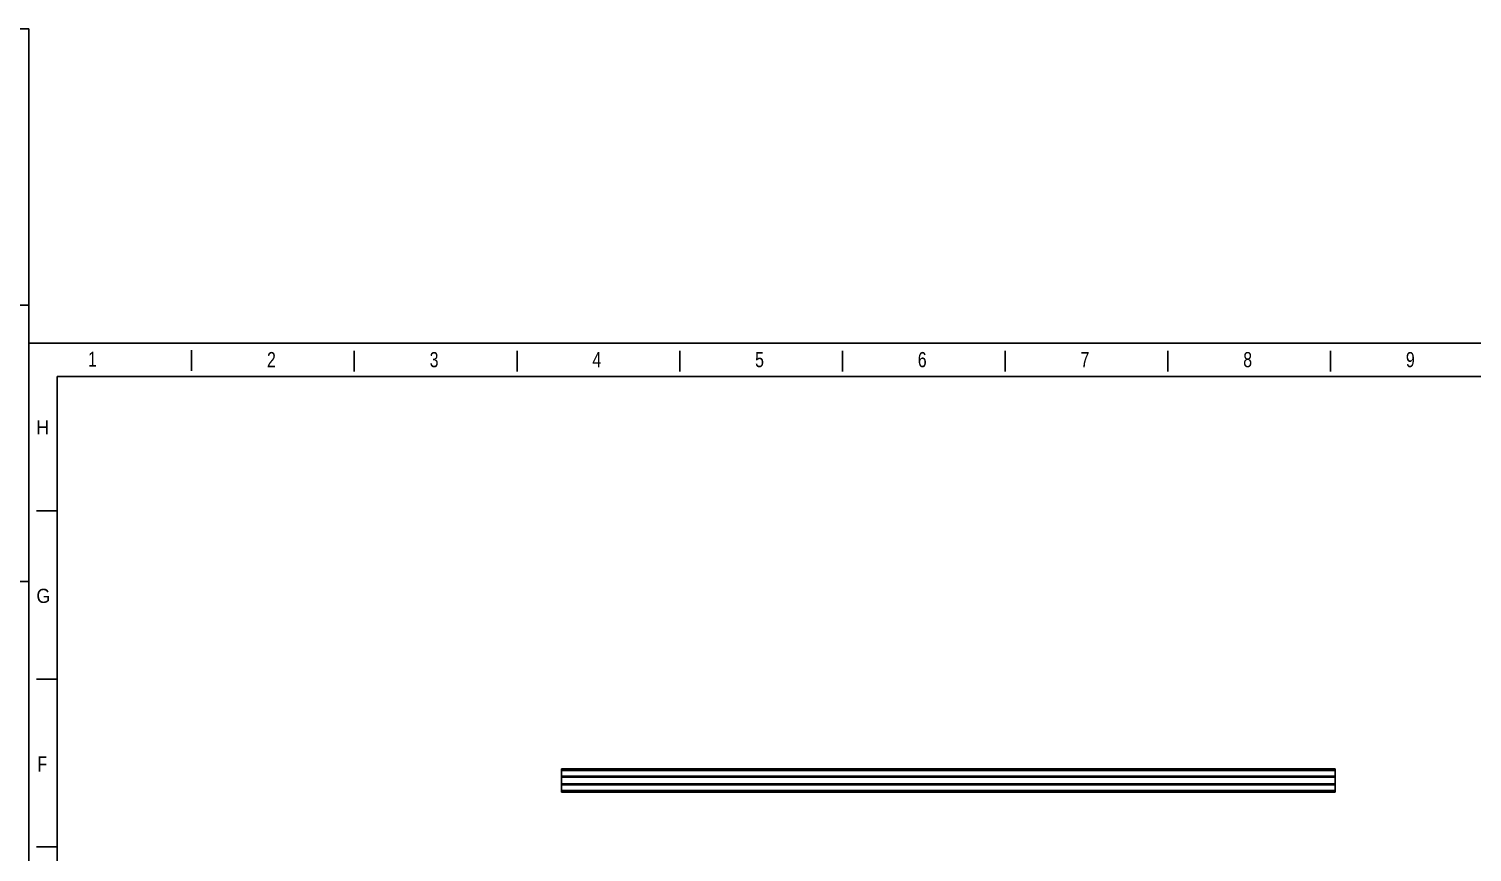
# Model space of a CAD drawing. Header units: millimetres. Extents: x 3299 to 14264, y 1863 to 5555.
# Drawn here: x 5295 to 6525, y 2574 to 3275 of the extents above; entities that cross this region are included whole.
import ezdxf

# ---------------------------------------------------------------- set-up
doc = ezdxf.new("R2010")
doc.units = ezdxf.units.MM
doc.layers.add('图框', color=7, linetype='Continuous')
doc.layers.add('细实线', color=7, linetype='Continuous', lineweight=18)
doc.styles.add('CKSTANDARD', font='arial.ttf')
doc.styles.add('Roamns', font='romans.shx')

# ---------------------------------------------------------------- blocks, each defined once
blk = doc.blocks.new('standard template')
for p, q in [((3074, 30739), (3074, 30336)), ((6246, 30728), (6246, 30325)), ((9418, 30728), (9418, 30325)), ((12589, 30728), (12589, 30325)), ((15761, 30728), (15761, 30325)), ((18933, 30728), (18933, 30325)), ((22104, 30728), (22104, 30325)), ((25276, 30728), (25276, 30325)), ((456, 27607), (54, 27607)), ((456, 24334), (54, 24334)), ((456, 21062), (54, 21062))]:
    blk.add_line(p, q)
blk.add_lwpolyline([(37963, 4700), (-97, 4700), (-97, 30879), (37963, 30879)], close=True)
at = {"color": 7}
blk.add_lwpolyline([(456, 6674), (456, 5964), (456, 5254), (456, 30226), (37409, 30226), (37409, 5254)], dxfattribs=at)
at = {"style": 'CKSTANDARD'}
for s, height, width, p in [('1', 295, 0.75, (1055, 30416)), ('2', 295, 0.75, (4545, 30408)), ('3', 295, 0.75, (7716, 30408)), ('4', 295, 0.75, (10888, 30408)), ('5', 295, 0.75, (14060, 30408)), ('6', 295, 0.75, (17231, 30408)), ('7', 295, 0.75, (20403, 30408)), ('8', 295, 0.75, (23575, 30408)), ('9', 295, 0.75, (26746, 30408)), ('H', 276, 0.9, (47, 29097)), ('G', 276, 0.9, (50, 25816)), ('F', 295, 0.75, (69, 22532))]:
    blk.add_text(s, height=height, dxfattribs=dict(at, width=width)).set_placement(p)
at = {"style": 'Roamns'}
for tag, p in [('PAGE_NAME', (27466, 7594)), ('PROJECT_NAME', (27466, 6884)), ('DRAWN_NAME', (27466, 6174)), ('VERSION', (34241, 6174)), ('SELECT_DATA', (27466, 5464)), ('PAGE_NUMBER', (34241, 5464))]:
    blk.add_attdef(tag, p, '', height=285, dxfattribs=at)
blk = doc.blocks.new('etdyf')
at = {"color": 114, "linetype": 'Continuous', "true_color": 0x139b48}
for p, q in [((4442.1, 3217.7), (4442.1, 3237.7)), ((4442.1, 3237.7), (5101.1, 3237.7)), ((4442.1, 3236.2), (5101.1, 3236.2)), ((5101.1, 3217.7), (5101.1, 3237.7)), ((4442.1, 3231.3), (5101.1, 3231.3)), ((4442.1, 3230.8), (5101.1, 3230.8)), ((5101.1, 3230.5), (4442.1, 3230.5)), ((5101.1, 3224.9), (4442.1, 3224.9)), ((4442.1, 3224.6), (5101.1, 3224.6)), ((4442.1, 3224.1), (5101.1, 3224.1)), ((4442.1, 3219.2), (5101.1, 3219.2)), ((4442.1, 3217.7), (5101.1, 3217.7))]:
    blk.add_line(p, q, dxfattribs=at)
blk = doc.blocks.new('产品尺寸图图框')
at = {"layer": '图框'}
for p, q in [((314.59, 605.09), (611.59, 605.09)), ((611.59, 605.09), (611.59, 395.09)), ((605.84, 570.09), (611.59, 570.09)), ((605.84, 535.09), (611.59, 535.09))]:
    blk.add_line(p, q, dxfattribs=at)

msp = doc.modelspace()

# ---------------------------------------------------------------- block references
at = {"transparency": 33554595, "xscale": 0.04369384563332881, "yscale": 0.04369384563332881, "zscale": 0.04369384563332881}
msp.add_blockref('standard template', (5299.49364, 1658.10918), dxfattribs=at)
msp.add_blockref('etdyf', (1306.74628, -592.76372))
at = {"layer": '细实线', "color": 3, "lineweight": 5, "xscale": 6.72, "yscale": 6.72, "zscale": 6.72}
msp.add_blockref('产品尺寸图图框', (1185.32772, -791.52092), dxfattribs=at)

doc.saveas('drawing.dxf')
